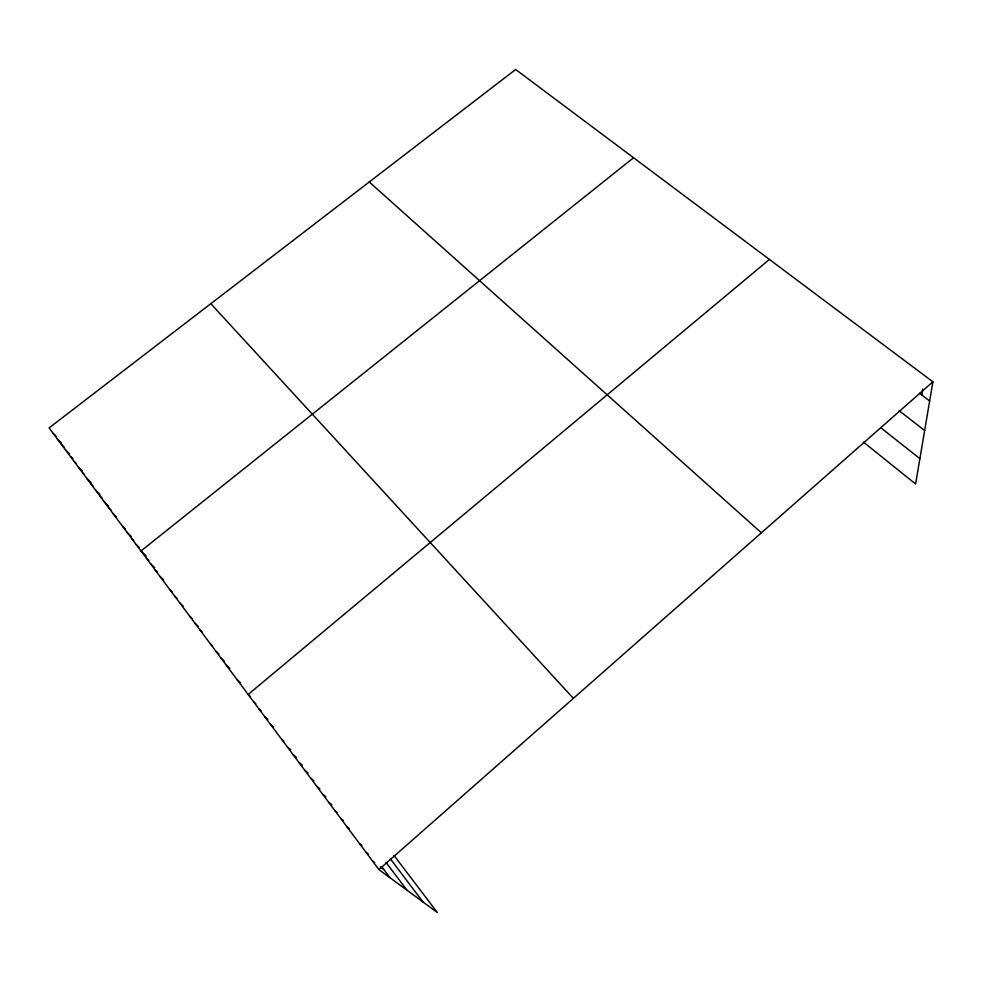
<?xml version="1.0" encoding="UTF-8"?>
<svg xmlns="http://www.w3.org/2000/svg" width="982" height="982" viewBox="0 0 982 982"><rect width="100%" height="100%" fill="white"/><g stroke="black" fill="none" stroke-linecap="round" stroke-linejoin="round"><path stroke-width="1.47" d="M921.828 395.034L922.761 389.105M394.003 855.457L437.321 912.499L378.917 869.586L49.1 427.931L515.66 69.501L932.9 381.802L915.592 484.016L863.509 442.133M378.917 869.586L932.9 381.802M769.422 259.432L248.151 694.47L250.373 696.422M633.562 157.746L140.991 550.976L146.244 555.996M372.448 860.919L374.682 862.577M380.28 866.75L383.643 869.242M366.028 852.327L368.287 854.021M919.606 393.352L929.647 400.975M359.67 843.796L361.953 845.539M899.119 410.709L924.651 430.497M347.1 826.967L349.432 828.783M340.889 818.657L343.246 820.51M880.817 427.771L919.889 458.643M334.739 810.42L337.108 812.298M328.626 802.245L331.904 804.859M322.575 794.131L325.877 796.795M316.572 786.091L319.899 788.804M310.619 778.112L313.97 780.862M304.702 770.207L308.09 772.994M298.847 762.351L302.26 765.199M293.029 754.569L296.466 757.453M287.26 746.848L290.721 749.769M281.539 739.188L283.872 741.164M270.234 724.053L273.475 726.84M264.649 716.565L267.914 719.389M259.113 709.151L261.298 711.054M253.614 701.786L255.811 703.713M237.19 679.789L240.553 682.785M369.257 181.977L761.381 532.821M226.388 665.33L229.8 668.386M221.06 658.186L224.215 661.033M215.758 651.103L218.937 653.975M210.504 644.069L212.64 645.996M200.119 630.162L202.267 632.126M194.988 623.288L198.229 626.27M189.894 616.463L192.067 618.464M179.816 602.973L183.106 606.029M174.833 596.307L177.042 598.357M169.898 589.679L172.108 591.753M160.115 576.594L163.466 579.736M155.279 570.112L157.365 572.076M150.492 563.693L154.653 567.645M145.717 557.31L148.859 560.305M136.302 544.691L139.456 547.723M131.637 538.455L133.748 540.481M122.419 526.107L125.61 529.188M127.009 532.256L131.257 536.344M113.335 513.942L116.551 517.06M104.374 501.937L108.683 506.147M108.83 507.915L110.991 510.014M99.943 496.008L102.103 498.12M95.536 490.116L99.882 494.363M86.833 478.455L91.191 482.739M91.166 484.261L93.339 486.397M82.525 472.686L84.562 474.687M73.994 461.258L76.044 463.295M78.241 466.953L82.328 470.992M65.585 450.002L69.697 454.089M70.802 456.63L72.852 458.668M61.412 444.429L64.517 447.51M53.175 433.393L56.293 436.499M57.287 438.893L61.424 443.017M210.823 303.696L573.39 698.349M390.32 858.784L422.96 901.942M386.036 862.417L406.929 890.158M381.838 866.836L389.989 877.712"/></g></svg>
